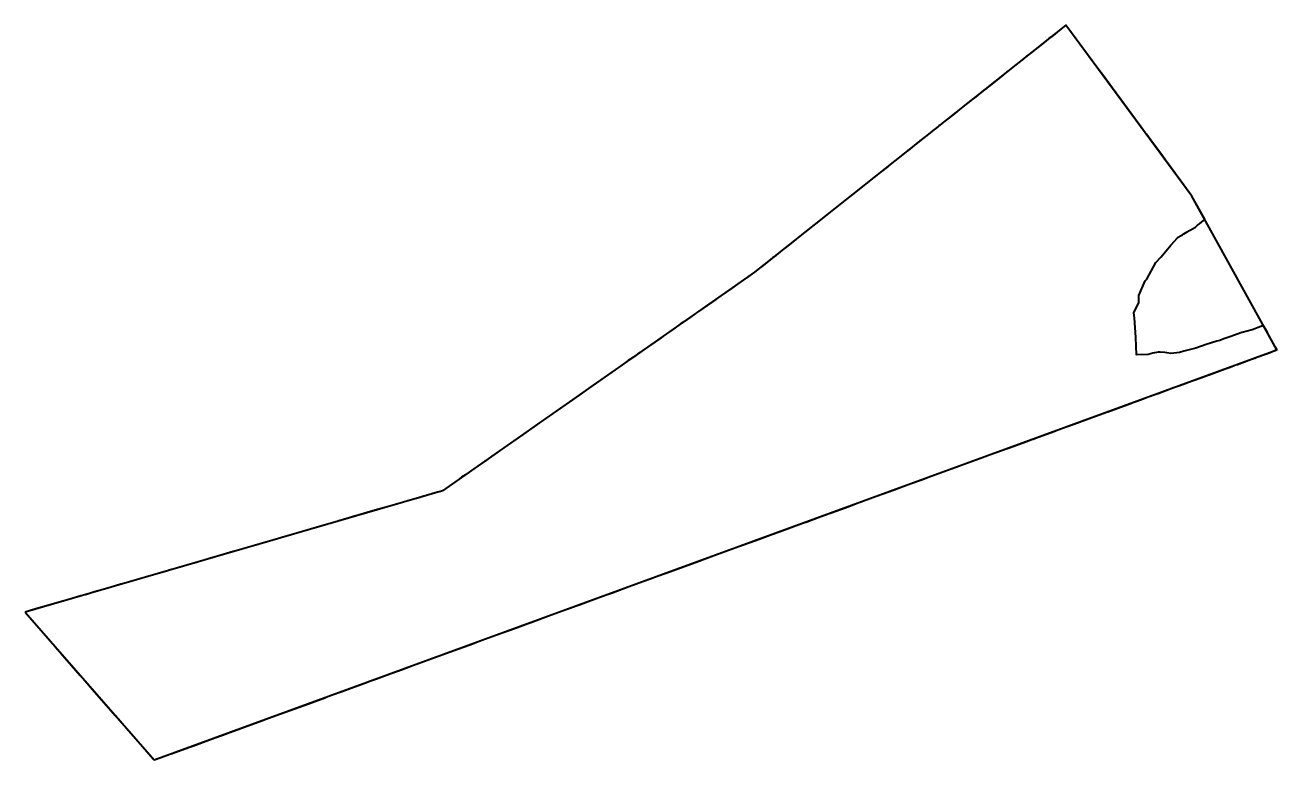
# Model space of a CAD drawing. Header units: metres. Extents: x 808396 to 808516, y 9156923 to 9156993.
import ezdxf

# ---------------------------------------------------------------- set-up
doc = ezdxf.new("R2010")
doc.units = ezdxf.units.M
doc.header["$MEASUREMENT"] = 0
doc.layers.add('2868-21241', color=1, linetype='Continuous')

msp = doc.modelspace()

# ---------------------------------------------------------------- linework, layer by layer
at = {"layer": '2868-21241', "color": 254, "lineweight": 40, "true_color": 0xcccccc}
for points in [[(808396.28, 9156937.16), (808396.57, 9156936.83), (808396.73, 9156936.64), (808399.13, 9156933.91), (808399.4, 9156933.59), (808399.68, 9156933.27), (808401.57, 9156931.11), (808401.81, 9156930.84), (808402.76, 9156929.76), (808404.74, 9156927.5), (808404.93, 9156927.27), (808405.03, 9156927.16), (808405.06, 9156927.13), (808405.2, 9156926.97), (808406.19, 9156925.83), (808406.23, 9156925.78), (808406.25, 9156925.76), (808408.19, 9156923.55), (808408.57, 9156923.11), (808408.66, 9156923.01), (808409.29, 9156923.23), (808410.17, 9156923.55), (808410.28, 9156923.6), (808412.03, 9156924.24), (808412.41, 9156924.37), (808413.87, 9156924.91), (808414.56, 9156925.16), (808415.55, 9156925.52), (808415.63, 9156925.55), (808417.27, 9156926.15), (808418.95, 9156926.76), (808419.37, 9156926.91), (808420.32, 9156927.26), (808420.87, 9156927.46), (808421.22, 9156927.59), (808422.98, 9156928.23), (808423.08, 9156928.27), (808425, 9156928.97), (808425.07, 9156929), (808425.27, 9156929.07), (808427.09, 9156929.73), (808427.24, 9156929.79), (808429, 9156930.43), (808429.15, 9156930.48), (808429.3, 9156930.54), (808429.95, 9156930.78), (808430.98, 9156931.15), (808432.41, 9156931.68), (808432.82, 9156931.82), (808433.4, 9156932.04), (808434.91, 9156932.59), (808436.23, 9156933.07), (808437.03, 9156933.36), (808438.26, 9156933.81), (808438.99, 9156934.08), (808439.71, 9156934.34), (808441.02, 9156934.82), (808442.64, 9156935.41), (808443.09, 9156935.58), (808444.3, 9156936.02), (808444.66, 9156936.15), (808444.83, 9156936.21), (808444.99, 9156936.27), (808446.71, 9156936.9), (808447.86, 9156937.32), (808448.93, 9156937.71), (808449.09, 9156937.77), (808449.48, 9156937.91), (808450.49, 9156938.28), (808451, 9156938.46), (808451.98, 9156938.82), (808452.63, 9156939.06), (808453.05, 9156939.21), (808454.15, 9156939.61), (808455.11, 9156939.96), (808456.19, 9156940.36), (808456.86, 9156940.6), (808457.77, 9156940.93), (808459.17, 9156941.44), (808460.23, 9156941.83), (808460.84, 9156942.05), (808461.26, 9156942.21), (808462.55, 9156942.68), (808464.05, 9156943.23), (808464.74, 9156943.48), (808466.64, 9156944.17), (808467.92, 9156944.64), (808468.54, 9156944.87), (808470.79, 9156945.69), (808471.19, 9156945.83), (808472.54, 9156946.33), (808474.41, 9156947.01), (808475.21, 9156947.3), (808476.02, 9156947.6), (808477.84, 9156948.26), (808479.55, 9156948.89), (808480.4, 9156949.2), (808481.27, 9156949.51), (808482.18, 9156949.85), (808482.93, 9156950.12), (808484.57, 9156950.72), (808485.47, 9156951.05), (808485.99, 9156951.24), (808486.34, 9156951.37), (808488, 9156951.97), (808488.78, 9156952.26), (808490.49, 9156952.88), (808492.33, 9156953.55), (808492.74, 9156953.7), (808492.88, 9156953.75), (808493.36, 9156953.93), (808494.96, 9156954.51), (808495.26, 9156954.62), (808496.67, 9156955.14), (808497.23, 9156955.34), (808497.55, 9156955.46), (808497.63, 9156955.49), (808498.25, 9156955.71), (808499.92, 9156956.32), (808499.97, 9156956.34), (808500.03, 9156956.36), (808500.99, 9156956.71), (808502.3, 9156957.19), (808502.44, 9156957.24), (808502.64, 9156957.32), (808503.25, 9156957.54), (808503.92, 9156957.78), (808504.63, 9156958.04), (808504.85, 9156958.12), (808505.61, 9156958.4), (808506.34, 9156958.67), (808506.94, 9156958.89), (808507.16, 9156958.97), (808507.28, 9156959.01), (808507.52, 9156959.1), (808507.78, 9156959.19), (808509.31, 9156959.75), (808509.72, 9156959.9), (808509.74, 9156959.91), (808511.29, 9156960.47), (808511.29, 9156960.48), (808511.75, 9156960.64), (808512.21, 9156960.81), (808512.43, 9156960.89), (808512.45, 9156960.9), (808513.82, 9156961.4), (808514.21, 9156961.54), (808514.31, 9156961.58), (808514.69, 9156961.72), (808514.75, 9156961.74), (808515.24, 9156961.92), (808515.26, 9156961.92), (808515.26, 9156961.92), (808515.6, 9156962.05), (808516.22, 9156962.34), (808516.09, 9156962.57), (808515.51, 9156963.62), (808515.33, 9156963.94), (808515.11, 9156964.34), (808514.96, 9156964.61), (808514.45, 9156964.42), (808514.13, 9156964.3), (808513.87, 9156964.21), (808512.91, 9156963.94), (808512.89, 9156963.94), (808511.73, 9156963.54), (808511.14, 9156963.34), (808510.77, 9156963.2), (808510.47, 9156963.11), (808509.46, 9156962.81), (808508.46, 9156962.44), (808507.33, 9156962.15), (808506.92, 9156962.03), (808506.66, 9156962.01), (808506.08, 9156961.95), (808505.5, 9156962.04), (808505.07, 9156962.06), (808504.85, 9156962.06), (808504.35, 9156961.96), (808503.9, 9156961.86), (808502.78, 9156961.82), (808502.73, 9156963.46), (808502.59, 9156965.37), (808502.54, 9156965.85), (808503, 9156966.83), (808503.01, 9156966.95), (808503.02, 9156967.51), (808503.63, 9156968.9), (808503.77, 9156969.06), (808503.77, 9156969.07), (808504.65, 9156970.66), (808505.11, 9156971.17), (808505.14, 9156971.21), (808506.08, 9156972.31), (808506.11, 9156972.35), (808506.7, 9156973.03), (808506.72, 9156973.04), (808507.06, 9156973.25), (808507.18, 9156973.32), (808507.31, 9156973.4), (808507.64, 9156973.61), (808507.64, 9156973.61), (808507.7, 9156973.64), (808507.78, 9156973.68), (808507.93, 9156973.76), (808508.39, 9156974.02), (808508.44, 9156974.05), (808508.64, 9156974.22), (808508.82, 9156974.36), (808509.02, 9156974.51), (808509.21, 9156974.67), (808509.33, 9156974.77), (808509.34, 9156974.78), (808509.33, 9156974.8), (808509.33, 9156974.8), (808508.1, 9156977.02), (808507.93, 9156977.25), (808506.97, 9156978.56), (808506.63, 9156979.01), (808506.39, 9156979.35), (808506.11, 9156979.73), (808505.76, 9156980.2), (808505.63, 9156980.37), (808505.2, 9156980.96), (808504.34, 9156982.13), (808504.31, 9156982.16), (808503.74, 9156982.94), (808503.65, 9156983.06), (808502.98, 9156983.97), (808502.96, 9156984), (808502.08, 9156985.2), (808500.85, 9156986.87), (808499.61, 9156988.54), (808499.09, 9156989.25), (808496.03, 9156993.41), (808495.91, 9156993.31), (808495.89, 9156993.29), (808494.63, 9156992.29), (808494.4, 9156992.11), (808494.37, 9156992.09), (808494.15, 9156991.91), (808494.09, 9156991.86), (808493.79, 9156991.62), (808492.88, 9156990.9), (808492.71, 9156990.77), (808492.6, 9156990.68), (808492.26, 9156990.41), (808491.92, 9156990.14), (808491.38, 9156989.71), (808491.08, 9156989.48), (808490.57, 9156989.07), (808490.4, 9156988.94), (808490.03, 9156988.64), (808489.9, 9156988.54), (808488.75, 9156987.63), (808488.53, 9156987.45), (808488.43, 9156987.37), (808488.09, 9156987.1), (808487.22, 9156986.41), (808487.05, 9156986.28), (808487, 9156986.24), (808486.91, 9156986.17), (808486.62, 9156985.94), (808486.18, 9156985.59), (808485.95, 9156985.41), (808485.64, 9156985.16), (808485.6, 9156985.13), (808485.24, 9156984.84), (808484.7, 9156984.42), (808484.18, 9156984), (808483.92, 9156983.79), (808483.86, 9156983.75), (808483.71, 9156983.63), (808483.25, 9156983.27), (808482.96, 9156983.03), (808482.77, 9156982.88), (808482.47, 9156982.64), (808482.27, 9156982.49), (808482.04, 9156982.31), (808481.68, 9156982.02), (808480.9, 9156981.4), (808480.84, 9156981.35), (808480.36, 9156980.97), (808479.34, 9156980.16), (808479.01, 9156979.9), (808478.22, 9156979.27), (808477, 9156978.31), (808475.86, 9156977.4), (808474.72, 9156976.5), (808473.12, 9156975.23), (808472.04, 9156974.37), (808471, 9156973.55), (808470.16, 9156972.88), (808469.49, 9156972.35), (808469.33, 9156972.22), (808468.84, 9156971.83), (808468.05, 9156971.21), (808467.92, 9156971.11), (808467.88, 9156971.07), (808467.84, 9156971.04), (808467.17, 9156970.5), (808466.87, 9156970.27), (808466.54, 9156970.01), (808466.19, 9156969.73), (808465.37, 9156969.15), (808465.09, 9156968.96), (808464.54, 9156968.58), (808464.2, 9156968.34), (808463.98, 9156968.18), (808462.97, 9156967.47), (808462.64, 9156967.24), (808462.48, 9156967.13), (808460.81, 9156965.96), (808460.54, 9156965.77), (808459.92, 9156965.34), (808459.73, 9156965.21), (808459.41, 9156964.98), (808459.07, 9156964.74), (808458.72, 9156964.5), (808458.32, 9156964.22), (808457.57, 9156963.7), (808457.23, 9156963.45), (808455.43, 9156962.2), (808455.22, 9156962.05), (808454.98, 9156961.88), (808454.68, 9156961.67), (808454.58, 9156961.6), (808454.09, 9156961.26), (808453.46, 9156960.82), (808450.4, 9156958.67), (808449.7, 9156958.18), (808449.05, 9156957.72), (808448.41, 9156957.28), (808445.39, 9156955.16), (808444.71, 9156954.69), (808444.05, 9156954.23), (808441.01, 9156952.1), (808440.36, 9156951.64), (808440.31, 9156951.61), (808439.62, 9156951.13), (808438.96, 9156950.66), (808438.85, 9156950.59), (808438.49, 9156950.33), (808438.12, 9156950.08), (808437.77, 9156949.83), (808436.29, 9156948.8), (808436.18, 9156948.76), (808436.08, 9156948.73), (808435.81, 9156948.66), (808435.59, 9156948.59), (808435.27, 9156948.5), (808435.2, 9156948.48), (808435.04, 9156948.43), (808434.83, 9156948.37), (808434.64, 9156948.32), (808434.63, 9156948.31), (808434.62, 9156948.31), (808434.54, 9156948.29), (808434.54, 9156948.29), (808434.5, 9156948.28), (808434.46, 9156948.26), (808434.43, 9156948.25), (808434.4, 9156948.25), (808434.35, 9156948.23), (808434.33, 9156948.23), (808434.33, 9156948.23), (808434.32, 9156948.22), (808434.3, 9156948.22), (808434.02, 9156948.13), (808433.18, 9156947.89), (808431.68, 9156947.45), (808429.62, 9156946.86), (808426.81, 9156946.04), (808426.6, 9156945.98), (808426.44, 9156945.93), (808426.2, 9156945.86), (808424.51, 9156945.37), (808423.64, 9156945.12), (808422.34, 9156944.74), (808421.2, 9156944.41), (808420.48, 9156944.2), (808418.71, 9156943.68), (808417.06, 9156943.2), (808416.62, 9156943.08), (808416.62, 9156943.08), (808416.23, 9156942.96), (808414.64, 9156942.5), (808414.29, 9156942.4), (808412.48, 9156941.87), (808412.23, 9156941.8), (808410.71, 9156941.36), (808410.2, 9156941.21), (808409.82, 9156941.1), (808408.14, 9156940.61), (808407.51, 9156940.43), (808405.98, 9156939.98), (808405.45, 9156939.83), (808404.13, 9156939.44), (808402.95, 9156939.1), (808402.18, 9156938.87), (808401.63, 9156938.72), (808400.47, 9156938.38), (808399.54, 9156938.11), (808398.34, 9156937.76), (808397.33, 9156937.47)], [(808396.28, 9156937.16), (808408.66, 9156923.01), (808516.25, 9156962.28), (808508.1, 9156977.02), (808496.03, 9156993.41), (808466.19, 9156969.73), (808436.29, 9156948.8), (808396.28, 9156937.16)]]:
    msp.add_lwpolyline(points, close=True, dxfattribs=at)

doc.saveas('drawing.dxf')
